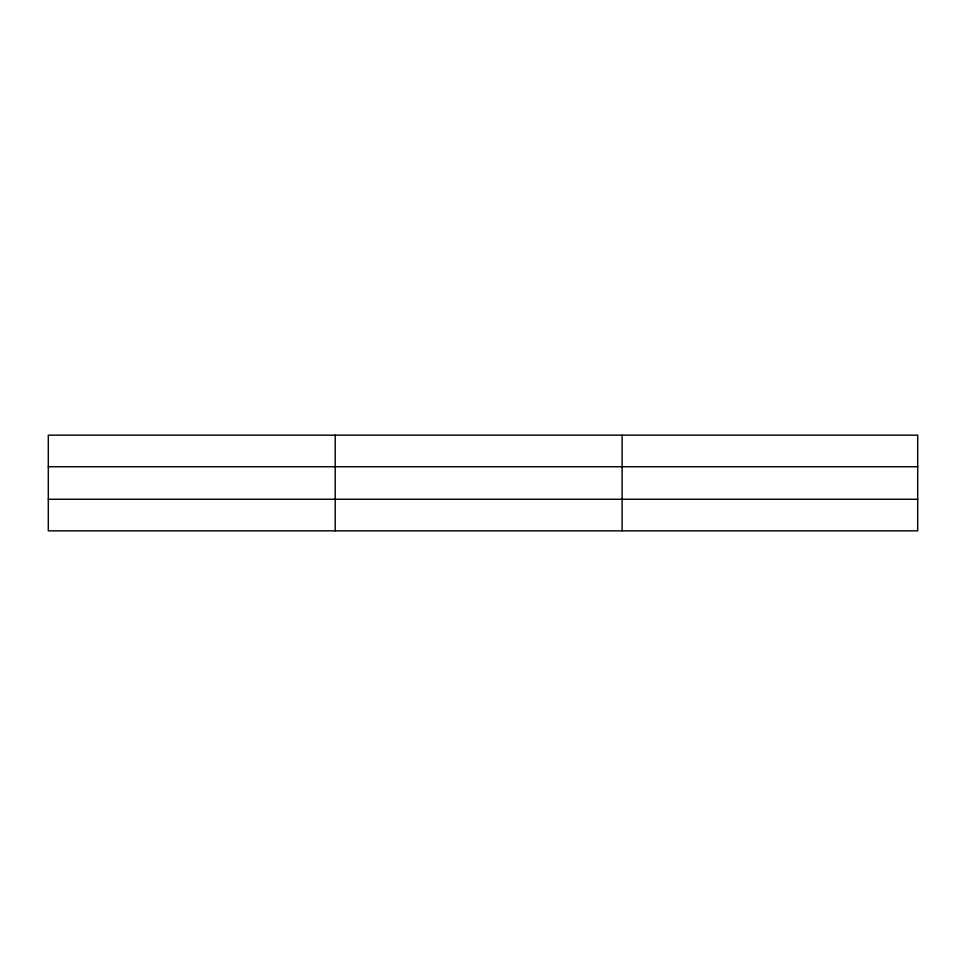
<?xml version="1.0" encoding="UTF-8"?>
<svg xmlns="http://www.w3.org/2000/svg" width="966" height="966" viewBox="0 0 966 966"><rect width="100%" height="100%" fill="white"/><g stroke="black" fill="none" stroke-linecap="round" stroke-linejoin="round"><path stroke-width="1.45" d="M335.202 435.159L335.202 530.841M622.104 435.159L622.104 530.841M917.7 466.735L917.7 435.159L48.3 435.159L48.3 530.841L917.7 530.841L917.7 466.735L48.3 466.735M48.3 499.265L917.7 499.265"/></g></svg>
